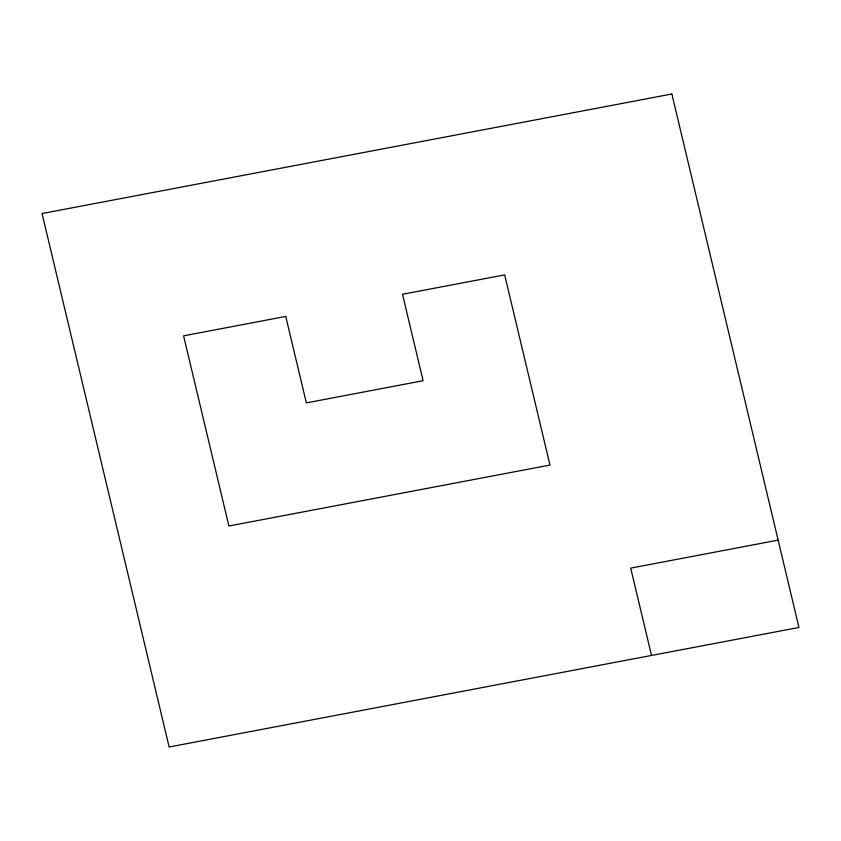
<?xml version="1.0" encoding="UTF-8"?>
<svg xmlns="http://www.w3.org/2000/svg" width="841" height="841" viewBox="0 0 841 841"><rect width="100%" height="100%" fill="white"/><g stroke="black" fill="none" stroke-linecap="round" stroke-linejoin="round"><path stroke-width="1.26" d="M778.146 540.132L630.708 568.117L651.512 655.444M671.864 94.003L42.05 213.54L169.136 746.997L798.95 627.46L671.864 94.003M285.751 316.437L183.59 335.832L228.889 526.003L549.972 465.062L504.674 274.891L402.503 294.276L423.097 380.721L306.345 402.881L285.751 316.437"/></g></svg>
